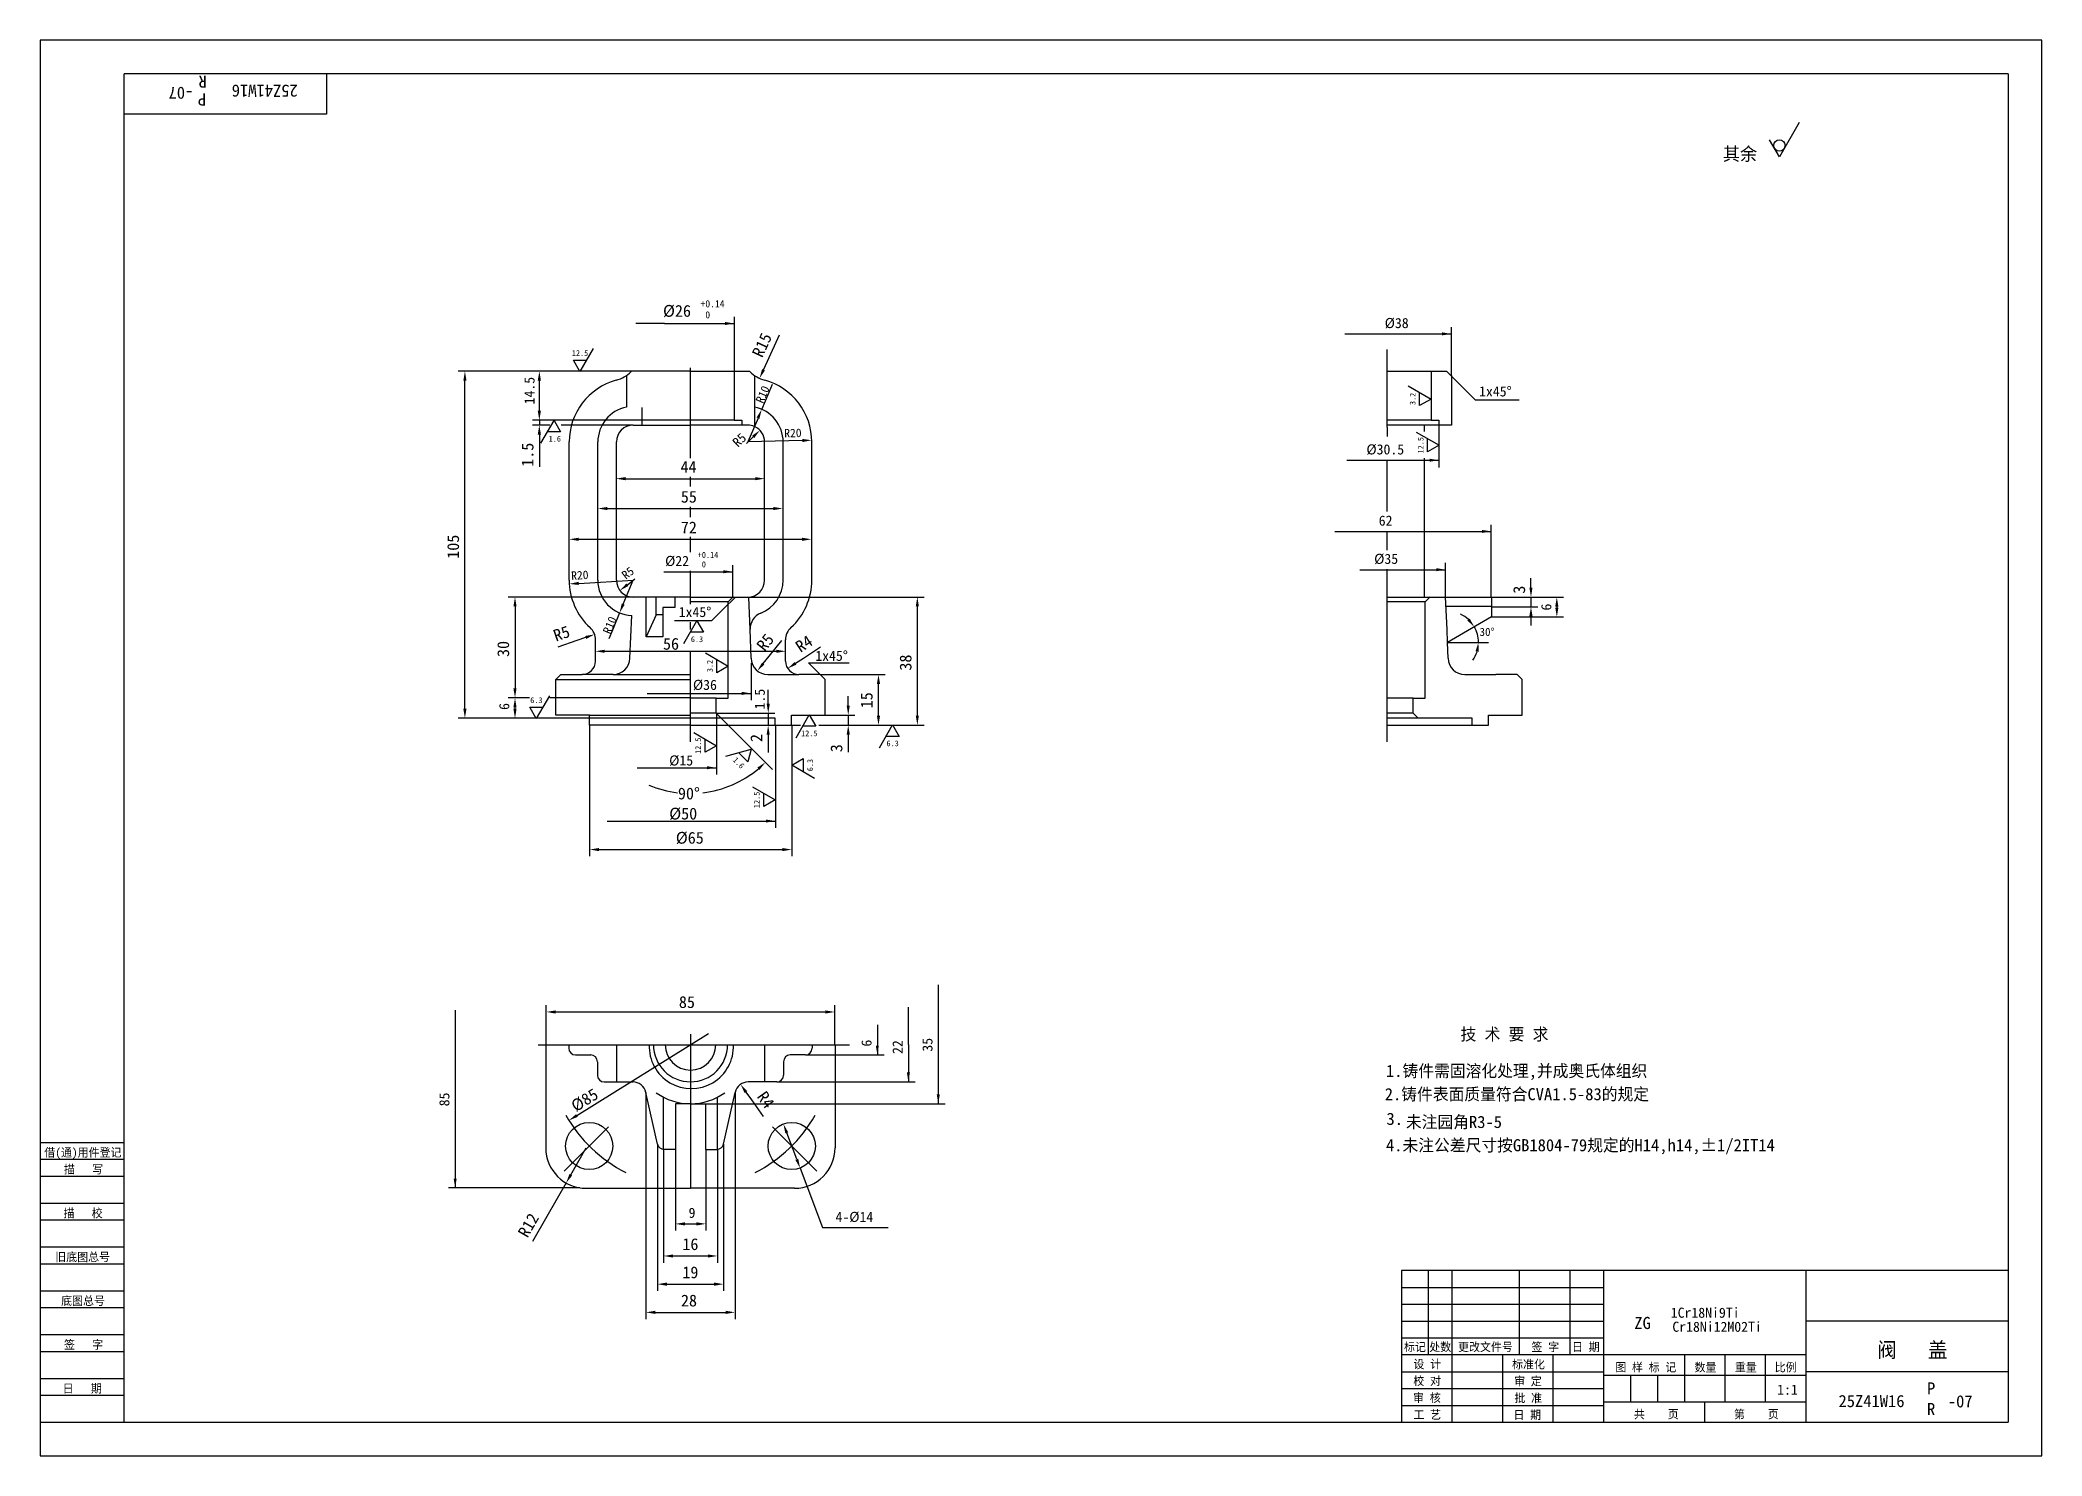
# Model space of a CAD drawing. Header units: metres. Extents: x 0 to 594, y 0 to 420.
import ezdxf

# ---------------------------------------------------------------- set-up
doc = ezdxf.new("R2010")
doc.units = ezdxf.units.M
for name, color, linetype in [('B', 3, 'Continuous'), ('C', 6, 'Continuous'), ('D', 1, 'Continuous'), ('FL', 5, 'Continuous'), ('T', 7, 'Continuous'), ('TL', 4, 'Continuous')]:
    doc.layers.add(name, color=color, linetype=linetype)

# ---------------------------------------------------------------- blocks, each defined once
blk = doc.blocks.new('TUKUN2')
at = {"layer": 'FL'}
for p, q in [((594, 420), (0, 420)), ((0, 420), (0, 0)), ((594, 0), (594, 420)), ((0, 83), (25, 83)), ((0, 75), (25, 75)), ((0, 70), (25, 70)), ((0, 62), (25, 62)), ((0, 57), (25, 57)), ((412, 30), (412, 55)), ((419, 10), (419, 55)), ((439, 30), (439, 55)), ((454, 30), (454, 55)), ((0, 49), (25, 49)), ((404, 50), (464, 50)), ((0, 44), (25, 44)), ((404, 45), (464, 45)), ((0, 36), (25, 36)), ((404, 40), (464, 40)), ((0, 31), (25, 31)), ((404, 35), (464, 35)), ((449, 10), (449, 30)), ((404, 25), (464, 25)), ((0, 23), (25, 23)), ((0, 18), (25, 18)), ((404, 20), (464, 20)), ((404, 15), (464, 15)), ((0, 0), (594, 0))]:
    blk.add_line(p, q, dxfattribs=at)
at = {"layer": 'TL'}
for p, q in [((584, 410), (25, 410)), ((25, 10), (25, 410)), ((85, 410), (85, 398)), ((584, 410), (584, 10)), ((85, 398), (25, 398)), ((0, 93), (25, 93)), ((0, 88), (25, 88)), ((584, 55), (404, 55)), ((404, 55), (404, 10)), ((464, 10), (464, 55)), ((524, 10), (524, 55)), ((584, 40), (524, 40)), ((524, 30), (404, 30)), ((434, 10), (434, 30)), ((488, 16), (488, 30)), ((500, 16), (500, 30)), ((512, 16), (512, 30)), ((464, 24), (524, 24)), ((472, 16), (472, 24)), ((480, 16), (480, 24)), ((584, 25), (524, 25)), ((524, 16), (464, 16)), ((494, 10), (494, 16)), ((0, 10), (584, 10))]:
    blk.add_line(p, q, dxfattribs=at)
at = {"layer": 'T'}
for s, p in [('借(通)用件登记', (1.26, 88.76)), ('描   写', (7.09, 83.76)), ('描   校', (6.98, 70.76)), ('旧底图总号', (4.52, 57.76)), ('底图总号', (6.25, 44.76)), ('签   字', (7.1, 31.76)), ('标记', (404.71, 31.07)), ('处数', (412.22, 31.07)), ('更改文件号', (420.75, 31.07)), ('签 字', (442.53, 31.07)), ('日 期', (454.57, 31.07)), ('校 对', (407.48, 20.99)), ('设 计', (407.5, 25.99)), ('标准化', (436.77, 25.93)), ('审 定', (437.39, 20.93)), ('图 样 标 记', (467.4, 25.04)), ('数量', (490.92, 25.04)), ('重量', (502.88, 25.04)), ('比例', (514.7, 25.04)), ('日   期', (6.72, 18.76)), ('审 核', (407.41, 15.99)), ('批 准', (437.46, 15.93)), ('工 艺', (407.52, 10.99)), ('日 期', (437.18, 10.93)), ('共    页', (472.91, 11.13)), ('第    页', (502.62, 11.13))]:
    blk.add_text(s, height=2.5, dxfattribs=at).set_placement(p)

msp = doc.modelspace()

# ---------------------------------------------------------------- linework, layer by layer
at = {"layer": 'B'}
for p, q in [((185.03, 90.94), (185.03, 106.4)), ((200.97, 90.94), (200.97, 106.4))]:
    msp.add_line(p, q, dxfattribs=at)
for start, end in [(234.43, 270), (270, 305.57)]:
    msp.add_arc((193, 121.98), 17.5, start, end, dxfattribs=at)
at = {"layer": 'C'}
for p, q in [((399.74, 305.19), (399.74, 328.18)), ((193, 295.98), (193, 322.78)), ((399.74, 305.19), (399.74, 302.41)), ((399.74, 280.2), (399.74, 295.48)), ((193, 287.61), (193, 290.4)), ((193, 278.49), (193, 281.53)), ((399.74, 268.71), (399.74, 274.24)), ((193, 268.11), (193, 272.66)), ((193, 252.65), (193, 262.54)), ((399.74, 211.78), (399.74, 263.04)), ((193, 245.15), (193, 247.33)), ((193, 211.78), (193, 238.69)), ((193, 125.08), (193, 79.48)), ((147.77, 121.98), (155.13, 121.98)), ((155.13, 121.98), (156.89, 121.98)), ((156.89, 121.98), (167.85, 121.98)), ((167.85, 121.98), (171.03, 121.98)), ((171.03, 121.98), (217.98, 121.98)), ((217.98, 121.98), (231.08, 121.98)), ((231.08, 121.98), (240.15, 121.98)), ((168.64, 97.62), (155.52, 84.5)), ((217.36, 97.62), (230.48, 84.5))]:
    msp.add_line(p, q, dxfattribs=at)
for start, end in [(209.51, 243.09), (296.91, 330.49)]:
    msp.add_arc((193, 121.98), 42.5, start, end, dxfattribs=at)
at = {"layer": 'D'}
for p, q in [((521.95, 395.5), (516.09, 385.36)), ((516.09, 385.36), (513.17, 390.43)), ((185.28, 335.92), (176.83, 335.92)), ((185.28, 335.92), (206.07, 335.92)), ((206.07, 321.77), (206.07, 337.92)), ((387.17, 332.84), (418.79, 332.84)), ((418.79, 320.54), (418.79, 334.84)), ((164.12, 328.46), (160.21, 321.7)), ((215.84, 324.74), (219.43, 332.55)), ((146.15, 321.78), (124.07, 321.78)), ((175.5, 321.78), (146.15, 321.78)), ((160.21, 321.7), (158.26, 325.08)), ((158.26, 325.08), (162.17, 325.08)), ((214.67, 322.2), (215.84, 324.74)), ((126.07, 221.63), (126.07, 318.98)), ((148.15, 310.03), (148.15, 318.98)), ((214.13, 310.43), (216.34, 315.58)), ((216.34, 315.58), (217.33, 317.9)), ((405.96, 317.42), (412.72, 313.51)), ((409.34, 311.56), (409.34, 315.46)), ((418.79, 320.33), (425.86, 313.26)), ((412.72, 313.51), (409.34, 311.56)), ((425.86, 313.26), (438.9, 313.26)), ((192.97, 307.23), (146.15, 307.23)), ((148.15, 307.23), (146.15, 307.23)), ((151.25, 305.78), (146.15, 305.78)), ((148.15, 307.23), (148.15, 305.78)), ((148.15, 302.98), (148.15, 300.18)), ((148.6, 300.4), (152.5, 307.16)), ((154.45, 303.78), (150.55, 303.78)), ((152.5, 307.16), (154.45, 303.78)), ((176, 305.78), (154.67, 305.78)), ((213.03, 307.86), (210, 300.78)), ((408.34, 303.73), (415.1, 299.82)), ((415.08, 305.81), (415.08, 297.14)), ((148.15, 300.18), (148.15, 293.42)), ((211.59, 302.3), (209.57, 300.36)), ((226.19, 301.22), (210, 300.78)), ((411.72, 297.87), (411.72, 301.77)), ((415.1, 299.82), (411.72, 297.87)), ((415.08, 297.14), (415.08, 293.17)), ((387.79, 295.36), (415.08, 295.36)), ((173.73, 289.89), (212.19, 289.89)), ((168.32, 281.03), (217.6, 281.03)), ((384.16, 274.24), (430.62, 274.24)), ((430.62, 254.73), (430.62, 276.24)), ((159.81, 271.91), (226.11, 271.91)), ((185.11, 262.28), (205.59, 262.28)), ((205.59, 254.78), (205.59, 264.28)), ((391.62, 262.89), (417.07, 262.89)), ((417.07, 254.75), (417.07, 264.89)), ((159.83, 258.83), (176, 259.78)), ((173.04, 252.67), (176, 259.78)), ((174.26, 258.43), (176.47, 260.14)), ((442.38, 257.55), (442.38, 260.35)), ((176, 254.78), (138.93, 254.78)), ((140.93, 251.98), (140.93, 227.68)), ((171.96, 250.08), (169.81, 244.92)), ((202.79, 251.24), (199.25, 247.71)), ((206.32, 254.78), (202.79, 251.24)), ((210.27, 254.78), (262.31, 254.78)), ((260.31, 219.58), (260.31, 251.98)), ((430.66, 254.75), (444.38, 254.75)), ((430.66, 251.9), (444.38, 251.9)), ((442.38, 254.75), (442.38, 251.9)), ((444.38, 254.75), (452.05, 254.75)), ((450.05, 251.95), (450.05, 251.67)), ((169.81, 244.92), (168.75, 242.37)), ((199.25, 247.71), (188.21, 247.71)), ((190.98, 240.96), (194.89, 247.72)), ((196.84, 244.34), (192.93, 244.34)), ((194.89, 247.72), (196.84, 244.34)), ((430.65, 248.87), (452.05, 248.87)), ((442.38, 249.1), (442.38, 246.3)), ((159.25, 241.86), (153.66, 239.9)), ((161.89, 242.78), (159.25, 241.86)), ((167.56, 238.69), (218.44, 238.69)), ((197.44, 238.19), (204.2, 234.28)), ((216.35, 237.24), (220.06, 241.86)), ((226.52, 236.65), (231.62, 239.99)), ((417.62, 241.34), (429.78, 241.34)), ((200.82, 232.33), (200.82, 236.24)), ((204.2, 234.28), (200.82, 232.33)), ((211.03, 235.12), (211.03, 224.2)), ((214.59, 235.06), (216.35, 237.24)), ((224.18, 235.12), (226.52, 236.65)), ((231.5, 231.78), (227.97, 235.31)), ((227.97, 235.31), (238.71, 235.31)), ((231.5, 231.78), (250.77, 231.78)), ((238.71, 235.31), (240.1, 235.31)), ((180.19, 226.2), (211.03, 226.2)), ((216.07, 225.92), (216.07, 227.22)), ((216.07, 223.12), (216.07, 225.92)), ((248.77, 219.58), (248.77, 228.98)), ((140.93, 224.88), (138.93, 224.88)), ((145.24, 224.88), (138.93, 224.88)), ((140.93, 221.63), (140.93, 222.08)), ((147.23, 218.71), (145.28, 222.09)), ((145.28, 222.09), (149.18, 222.09)), ((151.13, 225.47), (147.23, 218.71)), ((192.93, 224.88), (151.25, 224.88)), ((200.64, 220.32), (218.07, 220.32)), ((200.68, 220.21), (200.68, 202.14)), ((216.05, 221.66), (216.05, 224.46)), ((216.07, 220.32), (216.07, 218.84)), ((224.35, 213.05), (228.25, 219.81)), ((228.25, 219.81), (230.2, 216.43)), ((233, 219.78), (241.81, 219.78)), ((239.81, 222.58), (239.81, 225.38)), ((239.81, 219.78), (239.81, 216.78)), ((138.93, 218.83), (124.07, 218.83)), ((193, 218.83), (138.93, 218.83)), ((163.08, 216.83), (163.08, 177.87)), ((193.96, 214.58), (200.72, 210.67)), ((202.14, 218.83), (216.28, 204.68)), ((216.05, 218.86), (216.05, 216.71)), ((216.05, 213.91), (216.05, 211.11)), ((218.18, 216.83), (218.18, 186.33)), ((223, 216.78), (225.65, 216.78)), ((223.06, 216.83), (223.06, 177.87)), ((230.2, 216.43), (226.3, 216.43)), ((231.06, 216.78), (241.81, 216.78)), ((239.81, 213.98), (239.81, 211.18)), ((241.81, 216.78), (250.77, 216.78)), ((249.04, 210.07), (252.95, 216.83)), ((250.77, 216.78), (262.31, 216.78)), ((252.95, 216.83), (254.9, 213.45)), ((197.34, 208.72), (197.34, 212.62)), ((200.72, 210.67), (197.34, 208.72)), ((203.45, 207.61), (210.99, 209.63)), ((209.98, 205.86), (207.22, 208.62)), ((210.99, 209.63), (209.98, 205.86)), ((216.05, 211.11), (216.05, 208.69)), ((239.81, 211.18), (239.81, 208.75)), ((254.9, 213.45), (251, 213.45)), ((177.14, 204.14), (200.68, 204.14)), ((216.28, 204.68), (213.81, 207.16)), ((216.28, 204.68), (217.35, 203.61)), ((223.04, 204.89), (226.42, 206.84)), ((229.8, 200.99), (223.04, 204.89)), ((226.42, 206.84), (226.42, 202.94)), ((211.36, 198.51), (218.12, 194.61)), ((214.74, 192.66), (214.74, 196.56)), ((218.12, 194.61), (214.74, 192.66)), ((168.26, 188.33), (218.18, 188.33)), ((165.88, 179.87), (220.26, 179.87)), ((266.52, 139.78), (266.52, 104.44)), ((123.18, 132.2), (123.18, 79.5)), ((150.22, 121.87), (150.22, 133.7)), ((153.02, 131.7), (233.04, 131.7)), ((235.84, 121.87), (235.84, 133.7)), ((257.65, 122.01), (257.65, 133.16)), ((159.3, 101), (198.32, 125.29)), ((248.44, 127.93), (248.44, 118.95)), ((227.11, 118.95), (250.44, 118.95)), ((257.65, 122.01), (257.65, 110.95)), ((179.76, 107.82), (179.76, 40.6)), ((206.24, 107.82), (206.24, 40.6)), ((209.46, 107.93), (211.07, 105.64)), ((218.61, 110.95), (259.65, 110.95)), ((197.47, 104.44), (268.52, 104.44)), ((211.07, 105.64), (214.57, 100.66)), ((224.54, 88), (221.56, 95.85)), ((157.49, 83.41), (162.06, 91.39)), ((183.18, 92.5), (183.18, 48.96)), ((185.03, 91.02), (185.03, 57.32)), ((188.53, 90.94), (188.53, 66.84)), ((197.56, 91.04), (197.56, 66.84)), ((200.98, 91.02), (200.98, 57.32)), ((202.82, 92.5), (202.82, 48.96)), ((225.53, 85.38), (227.52, 80.14)), ((160.21, 79.5), (121.18, 79.5)), ((156.1, 80.98), (150.42, 71.07)), ((227.52, 80.14), (232.21, 67.75)), ((150.42, 71.07), (146.15, 63.62)), ((191.33, 68.84), (194.76, 68.84)), ((232.21, 67.75), (251.64, 67.75)), ((187.83, 59.32), (198.18, 59.32)), ((185.98, 50.96), (200.02, 50.96)), ((182.56, 42.6), (203.44, 42.6))]:
    msp.add_line(p, q, dxfattribs=at)
msp.add_circle((516.09, 388.74), 1.69, dxfattribs=at)
for centre, radius, start, end in [((417.62, 241.34), 9.19, 47.53, 65.07), ((417.62, 241.34), 9.19, 360, 30), ((417.62, 241.34), 9.19, 324.93, 342.47), ((192.93, 228.03), 31.52, 276.85, 309.91), ((192.93, 228.03), 31.52, 247.13, 263.15)]:
    msp.add_arc(centre, radius, start, end, dxfattribs=at)
for points in [[(203.27, 336.37), (206.07, 335.92), (203.27, 335.47)], [(415.99, 333.29), (418.79, 332.84), (415.99, 332.39)], [(125.6, 318.98), (126.54, 318.98), (126.07, 321.78)], [(147.68, 318.98), (148.62, 318.98), (148.15, 321.78)], [(215.09, 322.01), (214.24, 322.4), (213.5, 319.66)], [(147.68, 310.03), (148.62, 310.03), (148.15, 307.23)], [(213.46, 307.67), (212.6, 308.04), (214.13, 310.43)], [(147.68, 302.98), (148.62, 302.98), (148.15, 305.78)], [(211.91, 301.96), (211.27, 302.64), (213.61, 304.24)], [(226.21, 300.75), (226.18, 301.68), (228.99, 301.29)], [(412.28, 295.81), (415.08, 295.36), (412.28, 294.91)], [(173.73, 290.36), (173.73, 289.42), (170.93, 289.89)], [(212.19, 290.36), (212.19, 289.42), (214.99, 289.89)], [(168.32, 281.5), (168.32, 280.57), (165.52, 281.03)], [(217.6, 281.5), (217.6, 280.57), (220.4, 281.03)], [(427.82, 274.69), (430.62, 274.24), (427.82, 273.79)], [(159.81, 272.37), (159.81, 271.44), (157.01, 271.91)], [(226.11, 272.37), (226.11, 271.44), (228.91, 271.91)], [(202.79, 262.73), (205.59, 262.28), (202.79, 261.83)], [(414.27, 263.34), (417.07, 262.89), (414.27, 262.44)], [(159.85, 258.37), (159.8, 259.3), (157.03, 258.67)], [(174.55, 258.06), (173.98, 258.8), (172.05, 256.71)], [(441.91, 257.55), (442.84, 257.55), (442.38, 254.75)], [(140.46, 251.98), (141.39, 251.98), (140.93, 254.78)], [(173.47, 252.49), (172.61, 252.85), (171.96, 250.08)], [(259.84, 251.98), (260.77, 251.98), (260.31, 254.78)], [(441.91, 249.1), (442.84, 249.1), (442.38, 251.9)], [(449.58, 251.95), (450.52, 251.95), (450.05, 254.75)], [(449.58, 251.67), (450.52, 251.67), (450.05, 248.87)], [(162.05, 242.34), (161.74, 243.22), (164.54, 243.7)], [(424.18, 248.41), (423.46, 247.83), (425.57, 245.94)], [(167.56, 239.16), (167.56, 238.23), (164.76, 238.69)], [(218.44, 239.16), (218.44, 238.23), (221.24, 238.69)], [(425.92, 238.65), (426.84, 238.51), (426.8, 241.34)], [(214.95, 234.77), (214.23, 235.35), (212.83, 232.88)], [(224.43, 234.73), (223.92, 235.51), (221.84, 233.59)], [(248.3, 228.98), (249.24, 228.98), (248.77, 231.78)], [(140.46, 227.68), (141.39, 227.68), (140.93, 224.88)], [(208.23, 226.65), (211.03, 226.2), (208.23, 225.75)], [(125.6, 221.63), (126.54, 221.63), (126.07, 218.83)], [(140.46, 222.08), (141.39, 222.08), (140.93, 224.88)], [(140.46, 221.63), (141.39, 221.63), (140.93, 218.83)], [(215.6, 223.12), (216.54, 223.12), (216.07, 220.32)], [(239.34, 222.58), (240.27, 222.58), (239.81, 219.78)], [(215.58, 213.91), (216.52, 213.91), (216.05, 216.71)], [(239.34, 213.98), (240.27, 213.98), (239.81, 216.78)], [(248.3, 219.58), (249.24, 219.58), (248.77, 216.78)], [(259.84, 219.58), (260.77, 219.58), (260.31, 216.78)], [(197.88, 204.59), (200.68, 204.14), (197.88, 203.69)], [(212.84, 204.2), (213.47, 203.51), (215.22, 205.74)], [(215.38, 188.78), (218.18, 188.33), (215.38, 187.88)], [(165.88, 180.34), (165.88, 179.4), (163.08, 179.87)], [(220.26, 180.34), (220.26, 179.4), (223.06, 179.87)], [(153.02, 132.17), (153.02, 131.23), (150.22, 131.7)], [(233.04, 132.17), (233.04, 131.23), (235.84, 131.7)], [(248.89, 121.75), (248.44, 118.95), (247.99, 121.75)], [(258.1, 113.75), (257.65, 110.95), (257.2, 113.75)], [(209.08, 107.66), (209.84, 108.2), (207.85, 110.22)], [(266.97, 107.24), (266.52, 104.44), (266.07, 107.24)], [(159.54, 100.6), (159.05, 101.4), (156.92, 99.52)], [(221.13, 95.69), (222, 96.02), (220.57, 98.47)], [(157.89, 83.18), (157.08, 83.64), (156.1, 80.98)], [(224.1, 87.83), (224.98, 88.16), (225.53, 85.38)], [(123.63, 82.3), (123.18, 79.5), (122.73, 82.3)], [(191.33, 69.31), (191.33, 68.37), (188.53, 68.84)], [(194.76, 69.31), (194.76, 68.37), (197.56, 68.84)], [(187.83, 59.78), (187.83, 58.85), (185.03, 59.32)], [(198.18, 59.78), (198.18, 58.85), (200.98, 59.32)], [(185.98, 51.43), (185.98, 50.49), (183.18, 50.96)], [(200.02, 51.43), (200.02, 50.49), (202.82, 50.96)], [(182.56, 43.07), (182.56, 42.13), (179.76, 42.6)], [(203.44, 43.07), (203.44, 42.13), (206.24, 42.6)]]:
    msp.add_solid(points, dxfattribs=at)
at = {"layer": 'TL'}
for p, q in [((175.39, 321.67), (175.5, 321.78)), ((193, 321.78), (175.5, 321.78)), ((193, 321.78), (205.92, 321.78)), ((206, 321.78), (206, 307.28)), ((206, 321.78), (210.5, 321.78)), ((210.61, 321.67), (210.5, 321.78)), ((399.8, 321.78), (412.78, 321.78)), ((412.78, 321.78), (417.3, 321.78)), ((412.8, 321.78), (412.8, 307.28)), ((417.4, 321.67), (417.3, 321.78)), ((418.75, 320.37), (417.3, 321.78)), ((174, 320.51), (174, 311.08)), ((212, 320.51), (212, 305.36)), ((418.8, 320.51), (418.8, 305.78)), ((178.7, 305.69), (178.7, 311.04)), ((176, 305.78), (193, 305.78)), ((206, 307.28), (193, 307.28)), ((208.26, 305.78), (193, 305.78)), ((206, 307.28), (208.25, 307.28)), ((208.25, 307.28), (208.25, 305.78)), ((210, 305.78), (208.26, 305.78)), ((412.8, 307.28), (399.8, 307.28)), ((415.05, 305.78), (399.8, 305.78)), ((410.65, 305.78), (410.65, 303.87)), ((412.8, 307.28), (415.05, 307.28)), ((415.05, 307.28), (415.05, 305.78)), ((418.8, 305.78), (415.06, 305.78)), ((157, 259.78), (157, 300.78)), ((165.5, 259.78), (165.5, 300.78)), ((171, 259.78), (171, 300.78)), ((215, 259.78), (215, 300.78)), ((220.5, 259.78), (220.5, 300.78)), ((229, 259.78), (229, 300.78)), ((410.65, 295.94), (410.65, 254.78)), ((193, 254.78), (176, 254.78)), ((179.83, 243), (179.83, 254.68)), ((182.84, 249.51), (179.87, 243)), ((182.84, 249.51), (182.84, 254.68)), ((184.91, 249.51), (182.84, 249.51)), ((188.33, 251.68), (184.83, 251.68)), ((184.83, 251.68), (184.83, 243)), ((188.33, 254.68), (188.33, 251.68)), ((204.14, 253.32), (192.93, 253.32)), ((193, 254.78), (205.57, 254.78)), ((204.14, 253.32), (205.64, 254.82)), ((204.14, 224.82), (204.14, 253.32)), ((205.59, 254.78), (210, 254.78)), ((210.7, 245.2), (210.27, 254.79)), ((410.94, 253.32), (399.73, 253.32)), ((399.8, 254.78), (412.45, 254.78)), ((410.94, 253.32), (412.44, 254.82)), ((410.94, 224.82), (410.94, 253.32)), ((412.45, 254.78), (416.8, 254.78)), ((417.04, 254.75), (430.62, 254.75)), ((417.5, 245.2), (417.07, 254.79)), ((430.7, 251.93), (417.2, 251.93)), ((430.65, 254.87), (430.65, 251.87)), ((430.65, 251.87), (430.65, 248.87)), ((175.03, 236.62), (175.56, 249.29)), ((210.97, 236.62), (210.7, 245.2)), ((417.62, 241.4), (417.5, 245.2)), ((430.65, 248.87), (417.62, 241.34)), ((164.82, 235.78), (164.82, 242.05)), ((184.83, 243), (179.83, 243)), ((221.18, 235.78), (221.18, 242.05)), ((417.77, 236.62), (417.62, 241.34)), ((153, 230.28), (154.5, 231.78)), ((154.5, 231.78), (160.82, 231.78)), ((170.03, 231.78), (160.82, 231.78)), ((170.03, 231.78), (193.07, 231.78)), ((215.97, 231.78), (225.18, 231.78)), ((231.5, 231.78), (225.18, 231.78)), ((233, 230.28), (231.5, 231.78)), ((422.77, 231.78), (431.98, 231.78)), ((438.3, 231.78), (431.98, 231.78)), ((439.8, 230.28), (438.3, 231.78)), ((153, 219.78), (153, 230.28)), ((153, 230.28), (193.07, 230.28)), ((233, 219.78), (233, 230.28)), ((439.8, 219.78), (439.8, 230.28)), ((163, 219.78), (153, 219.78)), ((163, 216.78), (163, 219.78)), ((163, 219.78), (193.07, 219.78)), ((200.64, 224.82), (192.93, 224.82)), ((200.64, 220.32), (192.93, 220.32)), ((200.64, 220.32), (200.64, 224.82)), ((200.64, 224.82), (204.14, 224.82)), ((202.14, 218.83), (200.64, 220.32)), ((223, 216.78), (223, 219.78)), ((223, 219.78), (233, 219.78)), ((407.44, 224.82), (399.73, 224.82)), ((407.44, 220.32), (399.73, 220.32)), ((407.44, 224.82), (410.94, 224.82)), ((407.44, 220.32), (407.44, 224.82)), ((408.94, 218.83), (407.44, 220.32)), ((429.8, 219.78), (439.8, 219.78)), ((429.8, 216.78), (429.8, 219.78)), ((168, 216.78), (163, 216.78)), ((193, 216.78), (168, 216.78)), ((202.14, 218.83), (192.93, 218.83)), ((193, 216.78), (218, 216.78)), ((218.14, 218.83), (202.14, 218.83)), ((218, 216.78), (223, 216.78)), ((218.14, 216.83), (218.14, 218.83)), ((408.94, 218.83), (399.73, 218.83)), ((399.8, 216.78), (424.8, 216.78)), ((424.94, 218.83), (408.94, 218.83)), ((424.8, 216.78), (429.8, 216.78)), ((424.94, 216.83), (424.94, 218.83)), ((150.06, 121.89), (150.06, 91.39)), ((156.89, 121.95), (156.89, 120.95)), ((158.89, 118.95), (163.39, 118.95)), ((171.03, 121.95), (171.03, 110.96)), ((214.97, 121.95), (214.97, 110.96)), ((227.11, 118.95), (222.61, 118.95)), ((229.11, 121.95), (229.11, 120.95)), ((235.88, 121.89), (235.88, 91.39)), ((165.39, 116.95), (165.39, 112.95)), ((220.61, 116.95), (220.61, 112.95)), ((167.39, 110.95), (171.03, 110.95)), ((171.03, 110.95), (175.85, 110.95)), ((183.18, 92.5), (179.76, 107.82)), ((202.82, 92.5), (206.24, 107.82)), ((214.97, 110.95), (210.15, 110.95)), ((218.61, 110.95), (214.97, 110.95)), ((193.03, 104.44), (188.53, 104.44)), ((188.53, 104.44), (188.53, 90.94)), ((192.97, 104.44), (197.47, 104.44)), ((197.47, 104.44), (197.47, 90.94)), ((188.53, 90.94), (185.13, 90.94)), ((197.47, 90.94), (200.87, 90.94)), ((162.06, 79.39), (192.97, 79.39)), ((223.88, 79.39), (192.97, 79.39))]:
    msp.add_line(p, q, dxfattribs=at)
for centre in [(162.95, 91.93), (223.05, 91.93)]:
    msp.add_circle(centre, 7, dxfattribs=at)
for centre, radius, start, end in [((168.32, 328.74), 10, 285.35, 315), ((217.68, 328.74), 10, 225, 254.65), ((176, 300.78), 19, 105.35, 180), ((210, 300.78), 19, 0, 74.65), ((176, 300.78), 10.5, 100.98, 180), ((210, 300.78), 10.5, 0, 79.02), ((176, 300.78), 5, 90, 180), ((210, 300.78), 5, 67.27, 90), ((210, 300.78), 5, 0, 66.42), ((176, 259.78), 19, 180, 227.6), ((176, 259.78), 10.5, 180, 267.62), ((176, 259.78), 5, 180, 270), ((210, 259.78), 5, 270, 0), ((210, 259.78), 10.5, 291.56, 0), ((210, 259.78), 19, 312.4, 0), ((215.7, 245.36), 5, 111.56, 181.83), ((159.82, 242.05), 5, 0, 47.6), ((226.18, 242.05), 5, 132.4, 180), ((160.82, 235.78), 4, 270, 0), ((170.03, 236.78), 5, 270, 358.17), ((215.97, 236.78), 5, 181.83, 270), ((225.18, 235.78), 4, 180, 270), ((422.77, 236.78), 5, 181.83, 270), ((158.89, 120.95), 2, 180, 270), ((163.39, 116.95), 2, 0, 90), ((193.25, 121.46), 12.5, 177.63, 2.37), ((193, 121.98), 11, 180, 0), ((193, 121.98), 7.5, 180, 0), ((222.61, 116.95), 2, 90, 180), ((227.11, 120.95), 2, 270, 0), ((167.39, 112.95), 2, 180, 270), ((218.61, 112.95), 2, 270, 0), ((175.85, 106.95), 4, 12.61, 90), ((210.15, 106.95), 4, 90, 167.39), ((162.06, 91.39), 12, 180, 270), ((185.13, 92.94), 2, 192.61, 270), ((200.87, 92.94), 2, 270, 347.39), ((223.88, 91.39), 12, 270, 0)]:
    msp.add_arc(centre, radius, start, end, dxfattribs=at)

# ---------------------------------------------------------------- block references
at = {"layer": 'D'}
msp.add_blockref('TUKUN2', (0, 0), dxfattribs=at)

# ---------------------------------------------------------------- texts
for s, height, rotation, p in [('-07', 3.6, 180, (45.48, 406.09)), ('P', 3.6, 180, (49.27, 404.15)), ('R', 3.6, 180, (49.48, 409.46)), ('25Z41W16', 3.6, 180, (76.48, 406.73)), ('R15', 3.5, 65.31, (214.29, 325.56)), ('14.5', 3, 90, (146.72, 311.92)), ('R10', 2.52, 66.82, (214.53, 312.02)), ('3.2', 1.7, 90, (408.11, 311.73)), ('R5', 2.8, 43.77, (207.07, 299.06)), ('R20', 2.52, 1.55, (220.85, 302.11)), ('1.5', 3.5, 90, (146.4, 293.42)), ('12.5', 1.7, 90, (410.49, 297.39)), ('105', 3.5, 90, (124.32, 266.13)), ('R20', 2.52, 3.34, (157.67, 259.85)), ('R5', 2.52, 37.83, (173.83, 259.88)), ('3', 3.5, 90, (440.63, 255.77)), ('6', 3, 90, (448.41, 250.78)), ('R5', 3.5, 19.27, (153.08, 241.55)), ('R10', 2.52, 67.38, (169.21, 243.58)), ('R5', 3.5, 51.15, (215.04, 238.41)), ('30', 3.5, 90, (139.18, 236.99)), ('R4', 3.5, 33.2, (225.64, 238.17)), ('3.2', 1.7, 90, (199.59, 232.5)), ('38', 3.5, 90, (258.56, 232.95)), ('1.5', 3, 90, (215.05, 221.44)), ('15', 3.5, 90, (247.02, 221.78)), ('6', 3, 90, (139.23, 221.29)), ('2', 3.5, 90, (214.3, 211.76)), ('12.5', 1.7, 90, (196.11, 208.24)), ('3', 3.5, 90, (238.06, 208.75)), ('1.6', 1.7, 315, (205.41, 206.29)), ('6.3', 1.7, 90, (229.35, 203.11)), ('12.5', 1.7, 90, (213.51, 192.18)), ('6', 3, 90, (246.72, 121.43)), ('22', 3, 90, (255.94, 119.24)), ('35', 3, 90, (264.8, 119.93)), ('85', 3, 90, (121.46, 103.71)), ('%%C85', 3.5, 31.9, (158.97, 101.93)), ('R4', 3.5, 305.14, (212.55, 106.57)), ('R12', 3.5, 60.19, (144.63, 64.49))]:
    msp.add_text(s, height=height, rotation=rotation, dxfattribs=at).set_placement(p)
for s, height, p in [('其余', 3.9, (499.32, 384.26)), ('%%c26', 3.5, (184.85, 337.92)), ('+0.14', 2.1, (195.97, 340.72)), (' 0', 2.1, (195.97, 337.43)), ('%%c38', 3, (398.98, 334.56)), ('12.5', 1.7, (157.79, 326.31)), ('1x45%%d', 3, (426.99, 314.28)), ('1.6', 1.7, (150.92, 300.85)), ('%%C30.5', 3, (393.56, 297.08)), ('44', 3.5, (190.05, 291.64)), ('55', 3.5, (190.13, 282.78)), ('72', 3.5, (190.13, 273.66)), ('62', 3, (397.21, 275.95)), ('+0.14', 1.8, (195.14, 266.39)), ('%%C35', 3, (395.86, 264.61)), ('%%c22', 3, (185.47, 263.99)), (' 0', 1.8, (195.14, 263.57)), ('1x45%%d', 3, (189.5, 248.85)), ('30%%d', 2.4, (427.11, 243.24)), ('56', 3.5, (184.84, 239.16)), ('6.3', 1.7, (193.11, 241.41)), ('1x45%%d', 3, (230.03, 235.85)), ('%%C36', 3, (193.73, 227.23)), ('6.3', 1.7, (145.45, 223.32)), ('12.5', 1.7, (225.82, 213.5)), ('%%c15', 3, (186.68, 204.81)), ('6.3', 1.7, (251.17, 210.52)), ('90%%D', 3.5, (189.27, 194.76)), ('%%c50', 3.5, (186.69, 188.79)), ('%%C65', 3.5, (188.65, 181.62)), ('85', 3.5, (189.56, 132.88)), ('技 术 要 求', 3.6, (421.49, 123.3)), ('1.铸件需固溶化处理,并成奥氏体组织', 3.6, (399.37, 112.43)), ('2.铸件表面质量符合CVA1.5-83的规定', 3.6, (399, 105.52)), ('3.', 3.6, (399.5, 98.2)), ('未注园角R3-5', 3.6, (405.27, 97.28)), ('4.未注公差尺寸按GB1804-79规定的H14,h14,%%p1/2IT14', 3.6, (399.36, 90.38)), ('9', 3, (192.43, 70.62)), ('4-%%c14', 3, (236.04, 69.42)), ('16', 3.5, (190.59, 61.07)), ('19', 3.5, (190.58, 52.71)), ('28', 3.5, (190.17, 44.35)), ('1Cr18Ni9Ti', 3, (483.87, 40.99)), ('ZG', 3.6, (473.04, 37.65)), ('Cr18Ni12M02Ti', 3, (484.34, 36.82)), ('阀   盖', 4.5, (545.1, 29.21)), ('1:1', 3, (515.43, 18.17)), ('25Z41W16', 3.6, (533.63, 14.49)), ('P', 3.6, (559.89, 18.23)), ('-07', 3.6, (566.08, 14.4)), ('R', 3.6, (559.89, 12.11))]:
    msp.add_text(s, height=height, dxfattribs=at).set_placement(p)

doc.saveas('drawing.dxf')
